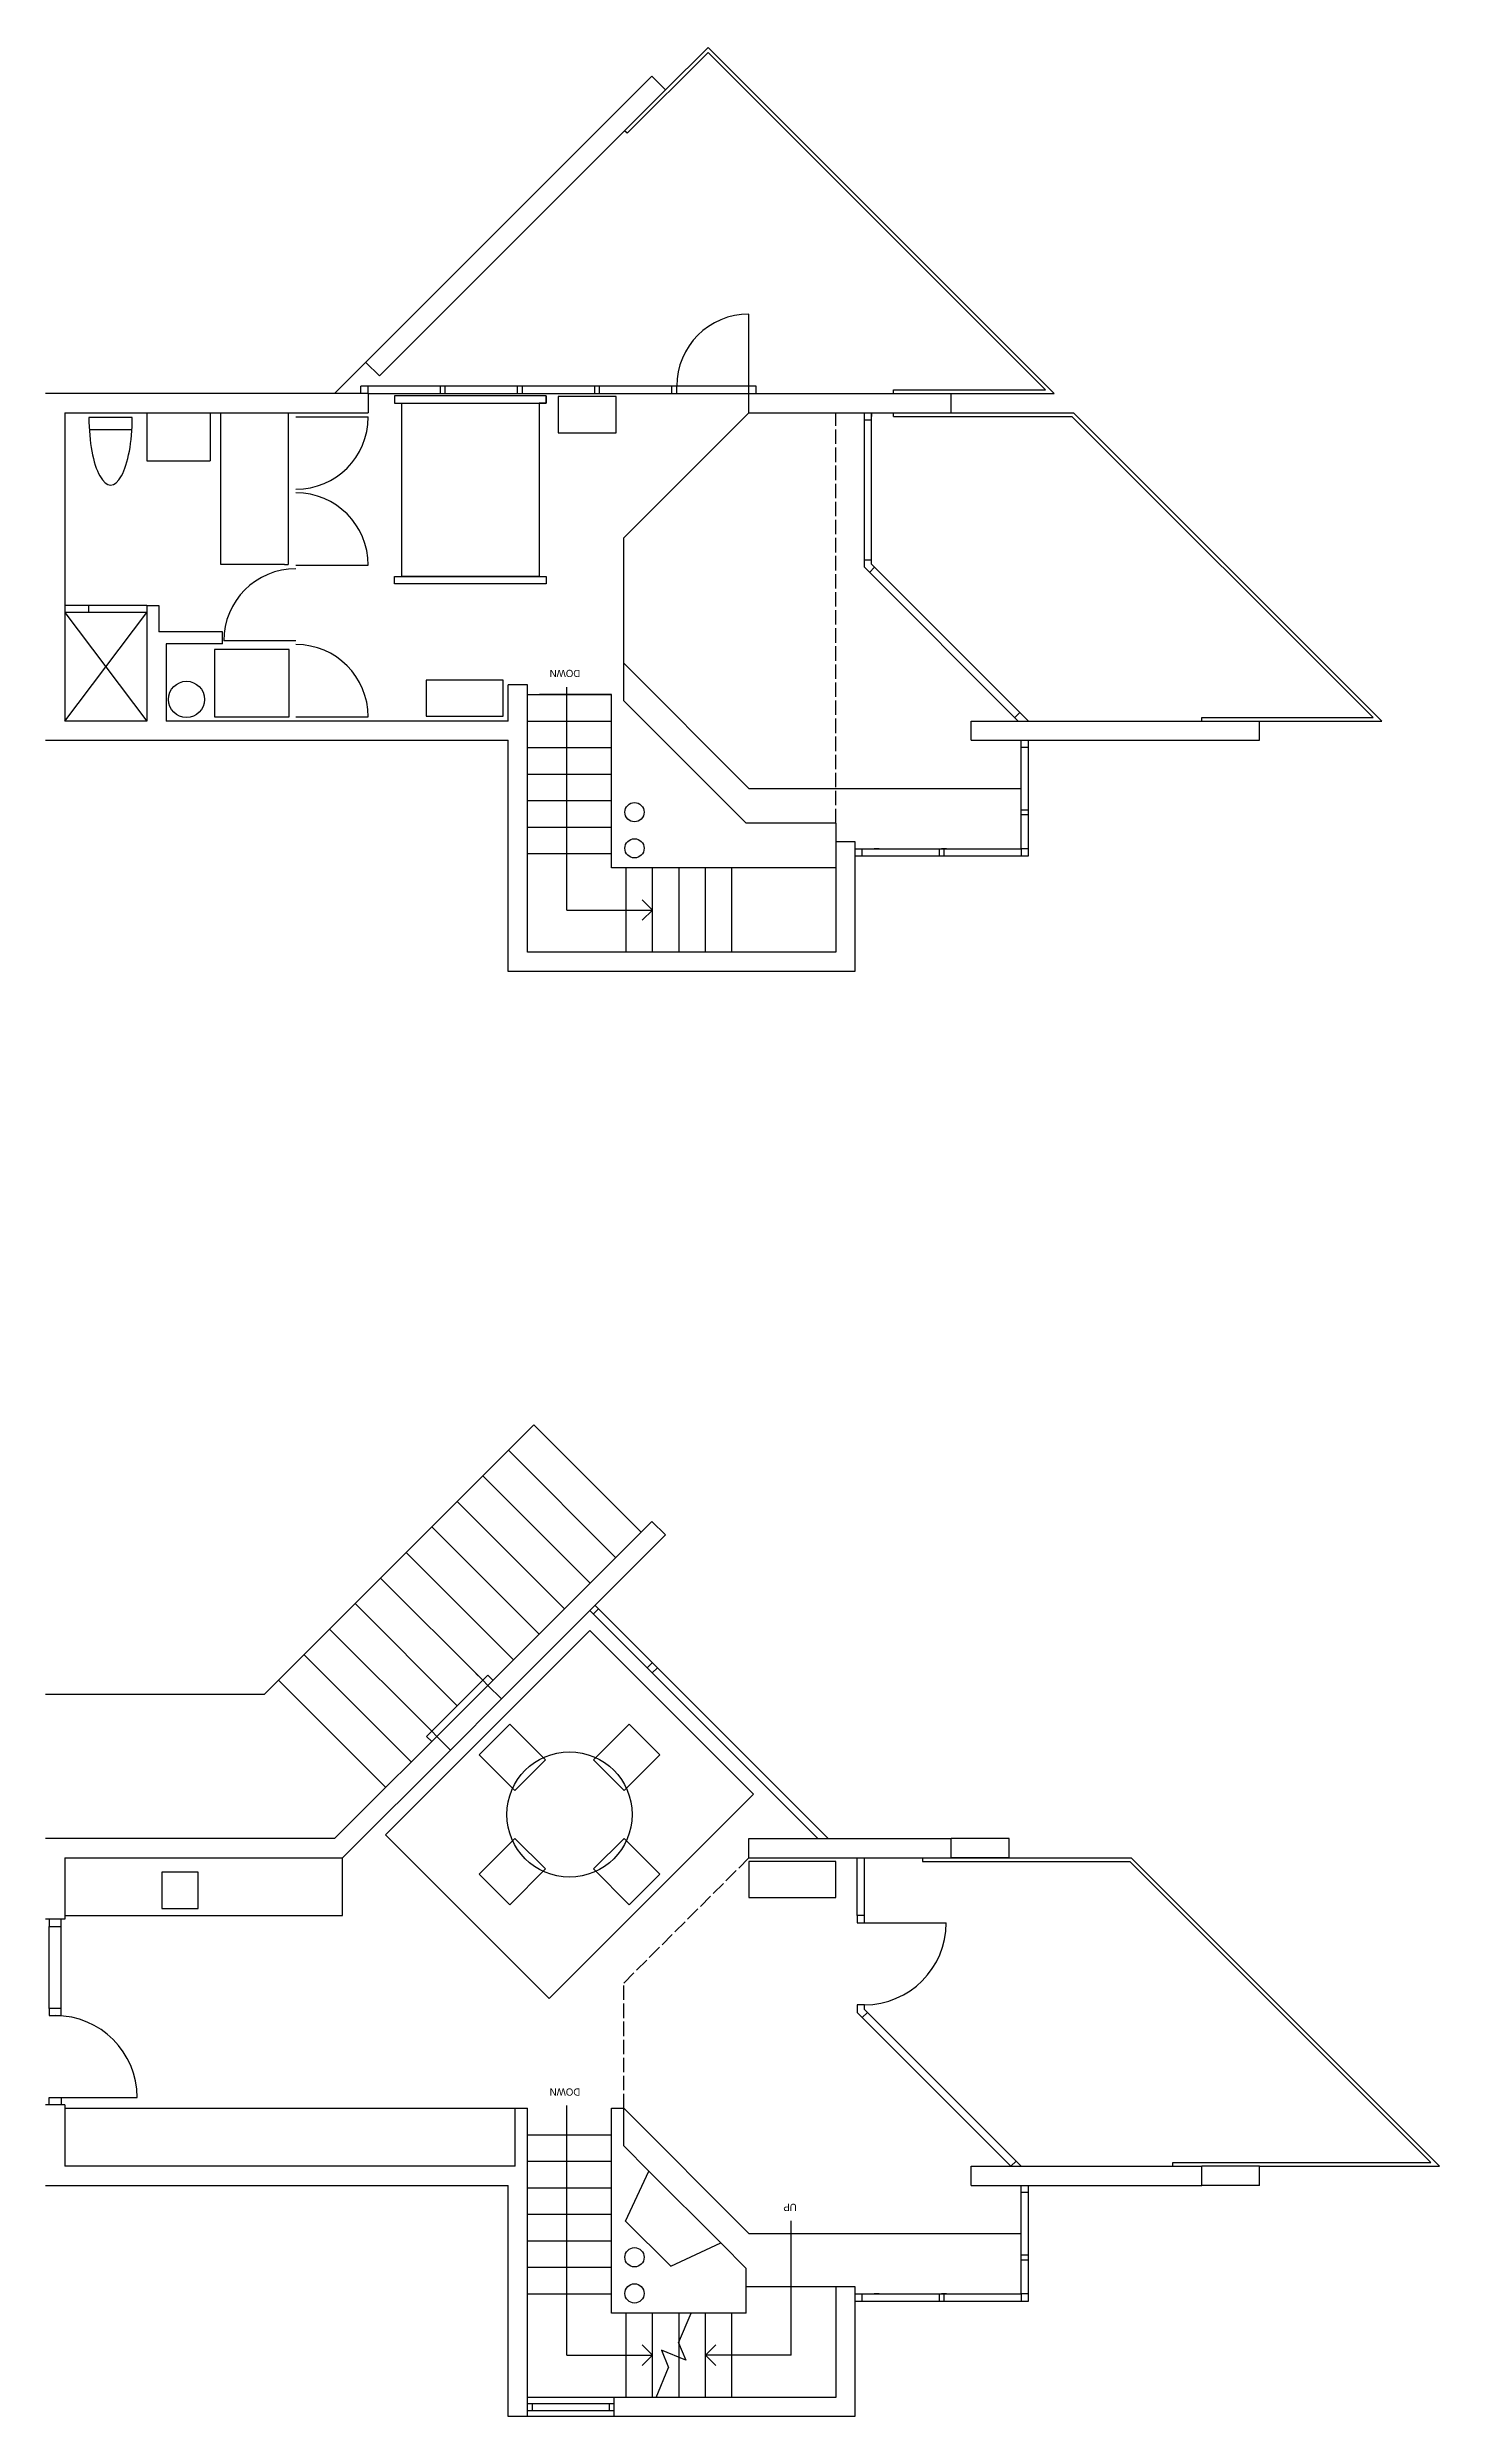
# Model space of a CAD drawing. Header units: inches. Extents: x -16659 to 2747, y 141 to 7454.
# Drawn here: x -11101 to -10523, y 2108 to 3091 of the extents above; entities that cross this region are included whole.
import ezdxf

# ---------------------------------------------------------------- set-up
doc = ezdxf.new("R2010")
doc.units = ezdxf.units.IN
doc.header["$LTSCALE"] = 0.5
doc.header["$MEASUREMENT"] = 0
doc.linetypes.add('ACAD_ISO02W100', pattern=[15, 12, -3])
for name, color, linetype in [('A-doors', 254, 'Continuous'), ('A-Elev-South', 7, 'Continuous'), ('A-fixtures', 140, 'Continuous'), ('A-furniture', 33, 'Continuous'), ('A-glazing', 252, 'Continuous'), ('A-millwork', 252, 'Continuous'), ('A-soffit', 251, 'ACAD_ISO02W100'), ('A-stairs', 252, 'Continuous'), ('A-text', 254, 'Continuous'), ('A-walls', 7, 'Continuous')]:
    doc.layers.add(name, color=color, linetype=linetype)

msp = doc.modelspace()

# ---------------------------------------------------------------- linework, layer by layer
at = {"layer": 'A-doors'}
for p, q in [((-10809.46, 2950.67), (-10809.46, 2980.67)), ((-11028.08, 2843.67), (-11028.08, 2848.67)), ((-11099.96, 2314.17), (-11099.96, 2311.17)), ((-11094.96, 2314.17), (-11099.96, 2314.17)), ((-11094.96, 2311.17), (-11094.96, 2314.17)), ((-10764.55, 2315.67), (-10764.55, 2312.67)), ((-10761.55, 2315.67), (-10764.55, 2315.67)), ((-10764.55, 2312.67), (-10761.55, 2312.67)), ((-10761.55, 2312.67), (-10761.55, 2315.67)), ((-10761.55, 2312.67), (-10727.55, 2312.67)), ((-11099.96, 2311.17), (-11094.96, 2311.17)), ((-11099.96, 2277.17), (-11099.96, 2274.17)), ((-11094.96, 2277.17), (-11099.96, 2277.17)), ((-11099.96, 2274.17), (-11094.96, 2274.17)), ((-11094.96, 2274.17), (-11094.96, 2277.17)), ((-10764.55, 2278.67), (-10764.55, 2275.52)), ((-10761.55, 2278.67), (-10764.55, 2278.67)), ((-10761.55, 2276.76), (-10761.55, 2278.67)), ((-11099.96, 2237.17), (-11099.96, 2240.17)), ((-11099.96, 2240.17), (-11094.96, 2240.17)), ((-11094.96, 2237.17), (-11099.96, 2237.17)), ((-11097.46, 2240.17), (-11063.46, 2240.17)), ((-11094.96, 2240.17), (-11094.96, 2237.17))]:
    msp.add_line(p, q, dxfattribs=at)
for centre, radius, start, end in [((-10809.46, 2950.67), 30, 90, 180), ((-10761.55, 2312.67), 34, 270, 0), ((-11097.46, 2240.17), 34, 0, 90)]:
    msp.add_arc(centre, radius, start, end, dxfattribs=at)
at = {"layer": 'A-Elev-South', "color": 253}
for p, q in [((-11010.55, 2407.67), (-10898.74, 2519.49)), ((-10854.19, 2474.94), (-10898.74, 2519.49)), ((-10864.8, 2464.33), (-10909.34, 2508.88)), ((-10875.4, 2453.73), (-10919.95, 2498.27)), ((-10886.01, 2443.12), (-10930.56, 2487.67)), ((-10896.62, 2432.51), (-10941.16, 2477.06)), ((-10907.22, 2421.91), (-10951.77, 2466.45)), ((-10919.95, 2413.42), (-10962.38, 2455.85)), ((-10930.56, 2402.81), (-10972.98, 2445.24)), ((-10941.16, 2392.21), (-10983.59, 2434.63)), ((-10949.65, 2379.48), (-10994.2, 2424.03)), ((-10960.25, 2368.87), (-11004.8, 2413.42)), ((-11101.46, 2407.67), (-11010.55, 2407.67)), ((-10701.46, 2347.67), (-10725.46, 2347.67)), ((-10737.46, 2339.67), (-10737.46, 2338.17)), ((-10701.46, 2339.67), (-10725.46, 2339.67)), ((-10597.46, 2211.67), (-10621.46, 2211.67)), ((-10597.46, 2203.67), (-10621.46, 2203.67))]:
    msp.add_line(p, q, dxfattribs=at)
at = {"layer": 'A-Elev-South', "color": 7}
for p, q in [((-10849.75, 2479.38), (-10917.84, 2411.29)), ((-10844.09, 2473.72), (-10849.75, 2479.38))]:
    msp.add_line(p, q, dxfattribs=at)
at = {"layer": 'A-fixtures'}
for p, q in [((-11065.46, 2937.67), (-11083.46, 2937.67)), ((-11065.46, 2937.67), (-11083.46, 2937.67)), ((-11083.31, 2932.67), (-11065.6, 2932.67)), ((-11059.46, 2859.67), (-11093.46, 2859.67)), ((-11093.46, 2811.67), (-11059.46, 2856.67)), ((-11093.46, 2856.67), (-11059.46, 2811.67)), ((-11059.46, 2856.67), (-11093.46, 2856.67)), ((-11083.46, 2856.67), (-11083.46, 2859.67))]:
    msp.add_line(p, q, dxfattribs=at)
msp.add_lwpolyline([(-11000.27, 2813.35), (-11000.27, 2841.35), (-11031.27, 2841.35), (-11031.27, 2813.35), (-11000.27, 2813.35)], dxfattribs=at)
msp.add_circle((-11042.96, 2820.67), 7.5, dxfattribs=at)
msp.add_ellipse((-11074.46, 2937.67), major_axis=(0, 28), ratio=0.321429, start_param=1.570796, end_param=4.712389, dxfattribs=at)
at = {"layer": 'A-furniture'}
for points in [[(-10893.62, 2946.68), (-10956.62, 2946.68), (-10956.62, 2943.68), (-10893.62, 2943.68), (-10893.62, 2946.68), (-10893.62, 2943.68), (-10896.62, 2943.68), (-10896.62, 2871.68), (-10893.62, 2871.68), (-10893.62, 2871.68), (-10893.62, 2868.68), (-10956.62, 2868.68), (-10956.62, 2871.68), (-10953.62, 2871.68), (-10896.62, 2871.68), (-10953.62, 2871.68), (-10953.62, 2943.68)], [(-10864.63, 2946.37), (-10888.63, 2946.37), (-10888.63, 2931.37), (-10864.63, 2931.37), (-10864.63, 2946.37)], [(-10911.46, 2813.67), (-10911.46, 2828.67), (-10943.46, 2828.67), (-10943.46, 2813.67), (-10911.46, 2813.67)], [(-10906.59, 2367.57), (-10921.43, 2382.42), (-10908.71, 2395.15), (-10893.86, 2380.3), (-10906.59, 2367.57)], [(-10874.06, 2380.3), (-10859.21, 2395.15), (-10846.48, 2382.42), (-10861.33, 2367.57), (-10874.06, 2380.3)], [(-10906.59, 2347.77), (-10921.43, 2332.92), (-10908.71, 2320.19), (-10893.86, 2335.04), (-10906.59, 2347.77)], [(-10874.06, 2335.04), (-10859.21, 2320.19), (-10846.48, 2332.92), (-10861.33, 2347.77), (-10874.06, 2335.04)], [(-10773.46, 2323.17), (-10773.46, 2338.17), (-10809.46, 2338.17), (-10809.46, 2323.17), (-10773.46, 2323.17)]]:
    msp.add_lwpolyline(points, dxfattribs=at)
msp.add_lwpolyline([(-10807.59, 2366.15), (-10875.47, 2434.04), (-10960.33, 2349.18), (-10892.44, 2281.3)], close=True, dxfattribs=at)
msp.add_circle((-10883.96, 2357.67), 26, dxfattribs=at)
at = {"layer": 'A-glazing'}
for p, q in [((-10806.46, 2950.67), (-10970.52, 2950.67)), ((-10970.52, 2947.67), (-10970.52, 2950.67)), ((-10967.52, 2947.67), (-10967.52, 2950.67)), ((-10937.51, 2947.67), (-10937.51, 2950.67)), ((-10935.51, 2947.67), (-10935.51, 2950.67)), ((-10905.49, 2947.67), (-10905.49, 2950.67)), ((-10903.49, 2947.67), (-10903.49, 2950.67)), ((-10873.47, 2947.67), (-10873.47, 2950.67)), ((-10871.47, 2947.79), (-10871.47, 2950.79)), ((-10841.46, 2947.67), (-10841.46, 2950.67)), ((-10839.46, 2947.67), (-10839.46, 2950.67)), ((-10809.46, 2947.67), (-10809.46, 2950.67)), ((-10809.46, 2949.67), (-10809.46, 2950.67)), ((-10806.46, 2947.67), (-10806.46, 2950.67)), ((-10761.55, 2878.67), (-10761.55, 2939.67)), ((-10761.55, 2936.67), (-10758.55, 2936.67)), ((-10758.55, 2878.67), (-10758.55, 2939.67)), ((-10761.55, 2878.67), (-10758.55, 2878.67)), ((-10761.55, 2875.52), (-10761.55, 2878.67)), ((-10761.55, 2875.52), (-10697.7, 2811.67)), ((-10759.42, 2873.39), (-10757.3, 2875.51)), ((-10758.55, 2876.76), (-10758.55, 2878.67)), ((-10758.55, 2876.76), (-10693.46, 2811.67)), ((-10866.46, 2822.67), (-10896.46, 2822.67)), ((-10699.12, 2813.08), (-10696.99, 2815.2)), ((-10696.46, 2758.67), (-10696.46, 2803.67)), ((-10693.46, 2758.67), (-10693.46, 2803.67)), ((-10693.46, 2800.67), (-10696.46, 2800.67)), ((-10693.46, 2774.67), (-10696.46, 2774.67)), ((-10693.46, 2772.67), (-10696.46, 2772.67)), ((-10765.46, 2758.67), (-10696.46, 2758.67)), ((-10765.46, 2755.67), (-10693.46, 2755.67)), ((-10762.46, 2755.67), (-10762.46, 2758.67)), ((-10755.46, 2758.67), (-10757.46, 2758.67)), ((-10757.46, 2755.67), (-10755.46, 2755.67)), ((-10730.46, 2758.67), (-10728.46, 2758.67)), ((-10730.46, 2758.67), (-10730.46, 2755.67)), ((-10727.46, 2758.67), (-10729.46, 2758.67)), ((-10728.46, 2755.67), (-10728.46, 2758.67)), ((-10696.46, 2758.67), (-10696.46, 2755.67)), ((-10693.46, 2758.67), (-10696.46, 2758.67)), ((-10693.46, 2755.67), (-10693.46, 2758.67)), ((-10875.47, 2442.34), (-10780.8, 2347.67)), ((-10871.94, 2443.05), (-10874.06, 2440.93)), ((-10873.35, 2444.46), (-10776.56, 2347.67)), ((-10849.59, 2420.7), (-10851.71, 2418.58)), ((-10917.85, 2411.28), (-10939.04, 2390.09)), ((-10922.79, 2416.24), (-10920.67, 2414.12)), ((-10919.96, 2413.41), (-10917.84, 2411.29)), ((-10847.47, 2418.58), (-10849.59, 2416.46)), ((-10912.18, 2405.63), (-10933.37, 2384.44)), ((-10941.16, 2392.21), (-10939.04, 2390.09)), ((-10764.55, 2315.67), (-10764.55, 2339.67)), ((-10761.55, 2315.67), (-10761.55, 2338.17)), ((-11099.96, 2277.17), (-11099.96, 2311.17)), ((-11094.96, 2277.17), (-11094.96, 2311.17)), ((-10764.55, 2275.52), (-10700.7, 2211.67)), ((-10762.42, 2273.39), (-10760.3, 2275.51)), ((-10761.55, 2276.76), (-10696.46, 2211.67)), ((-10700.7, 2211.67), (-10698.58, 2213.79)), ((-10696.46, 2158.67), (-10696.46, 2203.67)), ((-10693.46, 2158.67), (-10693.46, 2203.67)), ((-10693.46, 2200.67), (-10696.46, 2200.67)), ((-10693.46, 2174.67), (-10696.46, 2174.67)), ((-10693.46, 2172.67), (-10696.46, 2172.67)), ((-10765.46, 2158.67), (-10696.46, 2158.67)), ((-10765.46, 2155.67), (-10693.46, 2155.67)), ((-10762.46, 2155.67), (-10762.46, 2158.67)), ((-10755.46, 2158.67), (-10757.46, 2158.67)), ((-10757.46, 2155.67), (-10755.46, 2155.67)), ((-10730.46, 2158.67), (-10730.46, 2155.67)), ((-10730.46, 2158.67), (-10728.46, 2158.67)), ((-10727.46, 2158.67), (-10729.46, 2158.67)), ((-10728.46, 2155.67), (-10728.46, 2158.67)), ((-10696.46, 2158.67), (-10696.46, 2155.67)), ((-10693.46, 2158.67), (-10696.46, 2158.67)), ((-10693.46, 2155.67), (-10693.46, 2158.67)), ((-10901.46, 2113.17), (-10865.46, 2113.17)), ((-10901.46, 2110.17), (-10865.46, 2110.17)), ((-10899.46, 2113.17), (-10899.46, 2110.17)), ((-10867.46, 2113.17), (-10867.46, 2110.17))]:
    msp.add_line(p, q, dxfattribs=at)
at = {"layer": 'A-glazing', "color": 253}
for p, q in [((-10917.85, 2415.52), (-10943.28, 2390.09)), ((-10917.85, 2415.52), (-10915.73, 2413.4)), ((-10943.28, 2390.09), (-10941.16, 2387.96))]:
    msp.add_line(p, q, dxfattribs=at)
at = {"layer": 'A-millwork'}
for p, q in [((-10860, 3055.69), (-10826.44, 3089.25)), ((-10826.44, 3089.25), (-10686.36, 2949.17)), ((-10860, 3055.69), (-10861.06, 3056.75)), ((-10967.52, 2947.67), (-10809.46, 2947.67)), ((-10749.46, 2947.67), (-10749.46, 2949.17)), ((-10749.46, 2949.17), (-10686.36, 2949.17)), ((-11059.46, 2939.67), (-11059.46, 2919.67)), ((-11033.08, 2939.67), (-11033.08, 2919.67)), ((-11028.77, 2876.67), (-11028.77, 2939.67)), ((-11000.77, 2939.67), (-11000.77, 2876.67)), ((-10997.52, 2937.92), (-10967.52, 2937.92)), ((-10758.55, 2939.67), (-10758.55, 2938.17)), ((-10749.46, 2938.17), (-10749.46, 2939.67)), ((-10725.46, 2939.67), (-10674.74, 2939.67)), ((-10674.74, 2939.67), (-10546.74, 2811.67)), ((-11059.46, 2919.67), (-11033.08, 2919.67)), ((-11002.27, 2876.67), (-11028.77, 2876.67)), ((-11002.27, 2876.67), (-11000.77, 2876.67)), ((-10997.52, 2876.42), (-10967.52, 2876.42)), ((-10997.52, 2844.92), (-11027.52, 2844.92)), ((-10997.52, 2813.42), (-10967.52, 2813.42)), ((-10621.46, 2811.67), (-10621.46, 2813.17)), ((-10597.46, 2811.67), (-10546.74, 2811.67)), ((-11038.14, 2333.67), (-11053.14, 2333.67)), ((-11053.14, 2333.67), (-11053.14, 2318.67)), ((-11038.14, 2318.67), (-11038.14, 2333.67)), ((-10978.14, 2315.67), (-10978.14, 2339.67)), ((-10761.46, 2338.17), (-10761.46, 2339.67)), ((-10761.46, 2338.17), (-10761.46, 2339.67)), ((-10737.46, 2338.17), (-10651.36, 2338.17)), ((-10725.46, 2339.67), (-10650.74, 2339.67)), ((-10651.36, 2338.17), (-10526.36, 2213.17)), ((-10650.74, 2339.67), (-10522.74, 2211.67)), ((-11093.46, 2315.67), (-10978.14, 2315.67)), ((-11053.14, 2318.67), (-11038.14, 2318.67)), ((-11093.46, 2235.67), (-10906.46, 2235.67)), ((-10633.46, 2211.67), (-10633.46, 2213.17)), ((-10633.46, 2213.17), (-10526.36, 2213.17)), ((-10597.46, 2211.67), (-10522.74, 2211.67))]:
    msp.add_line(p, q, dxfattribs=at)
at = {"layer": 'A-millwork', "color": 254}
for p, q in [((-10844.09, 3073.72), (-10826.44, 3091.37)), ((-10826.44, 3091.37), (-10682.74, 2947.67))]:
    msp.add_line(p, q, dxfattribs=at)
at = {"layer": 'A-millwork', "color": 253}
msp.add_line((-10725.46, 2947.67), (-10682.74, 2947.67), dxfattribs=at)
at = {"layer": 'A-millwork', "color": 251}
for p, q in [((-10749.46, 2938.17), (-10675.36, 2938.17)), ((-10675.36, 2938.17), (-10550.36, 2813.17)), ((-10621.46, 2813.17), (-10550.36, 2813.17))]:
    msp.add_line(p, q, dxfattribs=at)
at = {"layer": 'A-millwork'}
for centre, start, end in [((-10997.52, 2937.92), 270, 0), ((-10997.52, 2876.42), 0, 90), ((-10997.52, 2844.92), 90, 180), ((-10997.52, 2813.42), 0, 90)]:
    msp.add_arc(centre, 30, start, end, dxfattribs=at)
at = {"layer": 'A-soffit', "linetype": 'ACAD_ISO02W100'}
msp.add_line((-10773.46, 2769.2), (-10773.46, 2939.67), dxfattribs=at)
at = {"layer": 'A-soffit'}
for p in [(-10809.46, 2339.67), (-10861.46, 2235.67)]:
    msp.add_line(p, (-10861.46, 2287.67), dxfattribs=at)
at = {"layer": 'A-stairs'}
for p, q in [((-10861.46, 2835.67), (-10809.46, 2783.67)), ((-10901.46, 2822.67), (-10866.46, 2822.67)), ((-10901.46, 2811.67), (-10866.46, 2811.67)), ((-10901.46, 2800.67), (-10866.46, 2800.67)), ((-10901.46, 2789.67), (-10866.46, 2789.67)), ((-10901.46, 2778.67), (-10866.46, 2778.67)), ((-10809.46, 2783.67), (-10696.46, 2783.67)), ((-10901.46, 2767.67), (-10866.46, 2767.67)), ((-10901.46, 2756.67), (-10866.46, 2756.67)), ((-10860.5, 2715.67), (-10860.5, 2750.67)), ((-10849.5, 2715.67), (-10849.5, 2750.67)), ((-10838.5, 2715.67), (-10838.5, 2750.67)), ((-10827.5, 2715.67), (-10827.5, 2750.67)), ((-10816.5, 2715.67), (-10816.5, 2750.67)), ((-10861.46, 2235.67), (-10809.46, 2183.67)), ((-10901.46, 2224.67), (-10866.46, 2224.67)), ((-10901.46, 2213.67), (-10866.46, 2213.67)), ((-10901.46, 2202.67), (-10866.46, 2202.67)), ((-10901.46, 2191.67), (-10866.46, 2191.67)), ((-10901.46, 2180.67), (-10866.46, 2180.67)), ((-10809.46, 2183.67), (-10696.46, 2183.67)), ((-10901.46, 2169.67), (-10866.46, 2169.67)), ((-10901.46, 2158.67), (-10866.46, 2158.67)), ((-10810.55, 2161.67), (-10773.46, 2161.67)), ((-10860.5, 2115.67), (-10860.5, 2150.67)), ((-10849.5, 2115.67), (-10849.5, 2150.67)), ((-10838.65, 2138.25), (-10833.5, 2150.67)), ((-10838.5, 2115.67), (-10838.5, 2150.67)), ((-10827.5, 2115.67), (-10827.5, 2150.67)), ((-10816.5, 2115.67), (-10816.5, 2150.67)), ((-10845.83, 2135.27), (-10842.86, 2128.09)), ((-10835.67, 2131.06), (-10845.83, 2135.27)), ((-10838.65, 2138.25), (-10835.67, 2131.06)), ((-10848, 2115.67), (-10842.86, 2128.09))]:
    msp.add_line(p, q, dxfattribs=at)
at = {"layer": 'A-text'}
for p, q in [((-10885, 2733.17), (-10885, 2825.8)), ((-10849.5, 2733.17), (-10853.74, 2737.41)), ((-10885, 2733.17), (-10849.5, 2733.17)), ((-10849.5, 2733.17), (-10853.74, 2728.93)), ((-10885, 2133.17), (-10885, 2236.8)), ((-10792, 2133.17), (-10792, 2188.91)), ((-10849.5, 2133.17), (-10853.74, 2137.41)), ((-10827.5, 2133.17), (-10823.26, 2137.41)), ((-10885, 2133.17), (-10849.5, 2133.17)), ((-10849.5, 2133.17), (-10853.74, 2128.93)), ((-10827.5, 2133.17), (-10823.26, 2128.93)), ((-10792, 2133.17), (-10827.5, 2133.17))]:
    msp.add_line(p, q, dxfattribs=at)
at = {"layer": 'A-walls'}
for p, q in [((-10939.03, 2990.1), (-10849.75, 3079.38)), ((-10849.75, 3079.38), (-10844.09, 3073.72)), ((-10844.09, 3073.72), (-10933.37, 2984.44)), ((-10981.46, 2947.67), (-10939.03, 2990.1)), ((-10933.37, 2984.44), (-10962.89, 2954.93)), ((-10968.54, 2960.58), (-10962.89, 2954.93)), ((-10967.52, 2947.67), (-11101.46, 2947.67)), ((-10967.52, 2947.67), (-10967.52, 2939.67)), ((-10809.46, 2947.67), (-10725.46, 2947.67)), ((-10809.46, 2939.67), (-10809.46, 2947.67)), ((-10725.46, 2939.67), (-10725.46, 2947.67)), ((-11093.46, 2939.67), (-10967.52, 2939.67)), ((-11093.46, 2939.67), (-11093.46, 2811.67)), ((-10861.46, 2887.67), (-10809.46, 2939.67)), ((-10809.46, 2939.67), (-10725.46, 2939.67)), ((-10861.46, 2820.11), (-10861.46, 2887.67)), ((-11059.46, 2859.67), (-11054.46, 2859.67)), ((-11059.46, 2859.67), (-11059.46, 2811.67)), ((-11054.46, 2859.67), (-11054.46, 2848.67)), ((-11028.08, 2848.67), (-11054.46, 2848.67)), ((-11028.08, 2843.67), (-11051.46, 2843.67)), ((-11051.46, 2843.67), (-11051.46, 2811.67)), ((-10909.46, 2811.67), (-10909.46, 2826.67)), ((-10901.46, 2826.67), (-10909.46, 2826.67)), ((-10901.46, 2715.67), (-10901.46, 2826.67)), ((-10866.46, 2750.67), (-10866.46, 2822.67)), ((-10861.46, 2820.11), (-10850.99, 2809.64)), ((-11101.46, 2803.67), (-10909.46, 2803.67)), ((-11059.46, 2811.67), (-11093.46, 2811.67)), ((-10909.46, 2811.67), (-11051.46, 2811.67)), ((-10909.46, 2707.67), (-10909.46, 2803.67)), ((-10821.01, 2779.67), (-10850.99, 2809.64)), ((-10717.27, 2811.67), (-10597.46, 2811.67)), ((-10717.27, 2803.67), (-10717.27, 2811.67)), ((-10717.27, 2803.67), (-10597.46, 2803.67)), ((-10597.46, 2803.67), (-10597.46, 2811.67)), ((-10821.01, 2779.67), (-10810.55, 2769.2)), ((-10773.46, 2769.2), (-10810.55, 2769.2)), ((-10773.46, 2769.2), (-10773.46, 2715.67)), ((-10773.46, 2761.67), (-10765.46, 2761.67)), ((-10765.46, 2761.67), (-10765.46, 2707.67)), ((-10773.46, 2750.67), (-10866.46, 2750.67)), ((-10773.46, 2715.67), (-10901.46, 2715.67)), ((-10765.46, 2707.67), (-10909.46, 2707.67)), ((-10844.09, 2473.72), (-10912.18, 2405.63)), ((-10917.84, 2411.29), (-10912.18, 2405.63)), ((-10933.37, 2384.44), (-10978.14, 2339.67)), ((-10970.13, 2358.99), (-10939.04, 2390.09)), ((-10939.04, 2390.09), (-10933.38, 2384.43)), ((-10981.46, 2347.67), (-10970.13, 2358.99)), ((-10981.46, 2347.67), (-11101.46, 2347.67)), ((-10809.46, 2339.67), (-10809.46, 2347.67)), ((-10809.46, 2347.67), (-10725.46, 2347.67)), ((-10725.46, 2339.67), (-10725.46, 2347.67)), ((-11093.46, 2339.67), (-10978.14, 2339.67)), ((-11093.46, 2339.67), (-11093.46, 2314.17)), ((-10809.46, 2339.67), (-10725.46, 2339.67)), ((-11093.46, 2314.17), (-11101.46, 2314.17)), ((-11093.46, 2237.17), (-11101.46, 2237.17)), ((-11093.46, 2237.17), (-11093.46, 2211.67)), ((-10906.46, 2235.67), (-10901.46, 2235.67)), ((-10906.46, 2211.67), (-10906.46, 2235.67)), ((-10901.46, 2107.67), (-10901.46, 2235.67)), ((-10866.46, 2150.67), (-10866.46, 2235.67)), ((-10866.46, 2235.67), (-10861.46, 2235.67)), ((-10861.46, 2220.11), (-10861.46, 2235.67)), ((-10861.46, 2220.11), (-10850.99, 2209.64)), ((-11101.46, 2203.67), (-10909.46, 2203.67)), ((-10906.46, 2211.67), (-11093.46, 2211.67)), ((-10909.46, 2107.67), (-10909.46, 2203.67)), ((-10860.69, 2188.84), (-10850.99, 2209.64)), ((-10821.01, 2179.67), (-10850.99, 2209.64)), ((-10717.27, 2211.67), (-10621.46, 2211.67)), ((-10717.27, 2203.67), (-10717.27, 2211.67)), ((-10717.27, 2203.67), (-10621.46, 2203.67)), ((-10621.46, 2203.67), (-10621.46, 2211.67)), ((-10860.69, 2188.84), (-10841.96, 2170.11)), ((-10841.96, 2170.11), (-10821.15, 2179.81)), ((-10821.01, 2179.67), (-10810.55, 2169.2)), ((-10810.55, 2150.67), (-10810.55, 2169.2)), ((-10773.46, 2161.67), (-10773.46, 2115.67)), ((-10773.46, 2161.67), (-10765.46, 2161.67)), ((-10765.46, 2161.67), (-10765.46, 2107.67)), ((-10810.55, 2150.67), (-10866.46, 2150.67)), ((-10773.46, 2115.67), (-10865.46, 2115.67)), ((-10865.46, 2107.67), (-10865.46, 2115.67)), ((-10901.46, 2107.67), (-10909.46, 2107.67)), ((-10765.46, 2107.67), (-10865.46, 2107.67))]:
    msp.add_line(p, q, dxfattribs=at)
at = {"layer": 'A-walls', "color": 253}
for p, q in [((-10701.46, 2339.67), (-10701.46, 2347.67)), ((-10597.46, 2203.67), (-10597.46, 2211.67)), ((-10865.46, 2115.67), (-10901.46, 2115.67)), ((-10865.46, 2107.67), (-10901.46, 2107.67))]:
    msp.add_line(p, q, dxfattribs=at)
at = {"layer": 'A-walls'}
for centre in [(-10856.98, 2773.82), (-10856.98, 2758.82), (-10856.98, 2173.82), (-10856.98, 2158.82)]:
    msp.add_circle(centre, 4, dxfattribs=at)

# ---------------------------------------------------------------- texts
at = {"layer": 'A-text'}
for s, p in [('DOWN', (-10879.48, 2832.93)), ('DOWN', (-10879.48, 2243.93)), ('UP', (-10789.63, 2196.03))]:
    msp.add_text(s, height=3, rotation=180, dxfattribs=at).set_placement(p)

doc.saveas('drawing.dxf')
